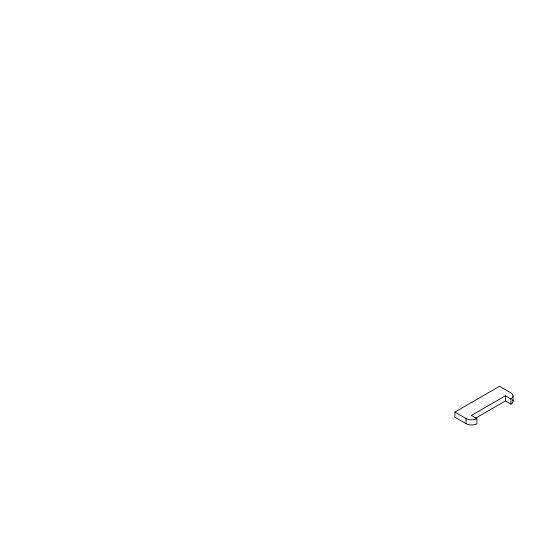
<?xml version="1.0" encoding="UTF-8"?>
<svg xmlns="http://www.w3.org/2000/svg" width="540" height="540" viewBox="0 0 540 540"><rect width="100%" height="100%" fill="white"/><g stroke="black" fill="none" stroke-linecap="round" stroke-linejoin="round"><path stroke-width="0.81" d="M510.935 398.999L511.94 398.243A7.891 4.556 0 0 0 510.692 392.742L499.534 386.303L454.916 412.061L454.916 417.218L466.067 423.657A7.891 4.556 0 0 0 475.592 424.379L476.908 423.799L476.908 418.642L471.366 415.442L505.393 395.8L510.935 398.999L510.935 404.156L505.393 400.957L475.713 418.088M510.935 404.156L511.94 403.394A7.891 4.556 0 0 0 512.73 399.938M476.908 418.642L475.592 419.229A7.891 4.556 0 0 1 466.067 418.507L454.916 412.061M513 395.962L513 401.119M505.393 395.8L505.393 400.957M466.067 418.507L466.067 423.657"/></g></svg>
